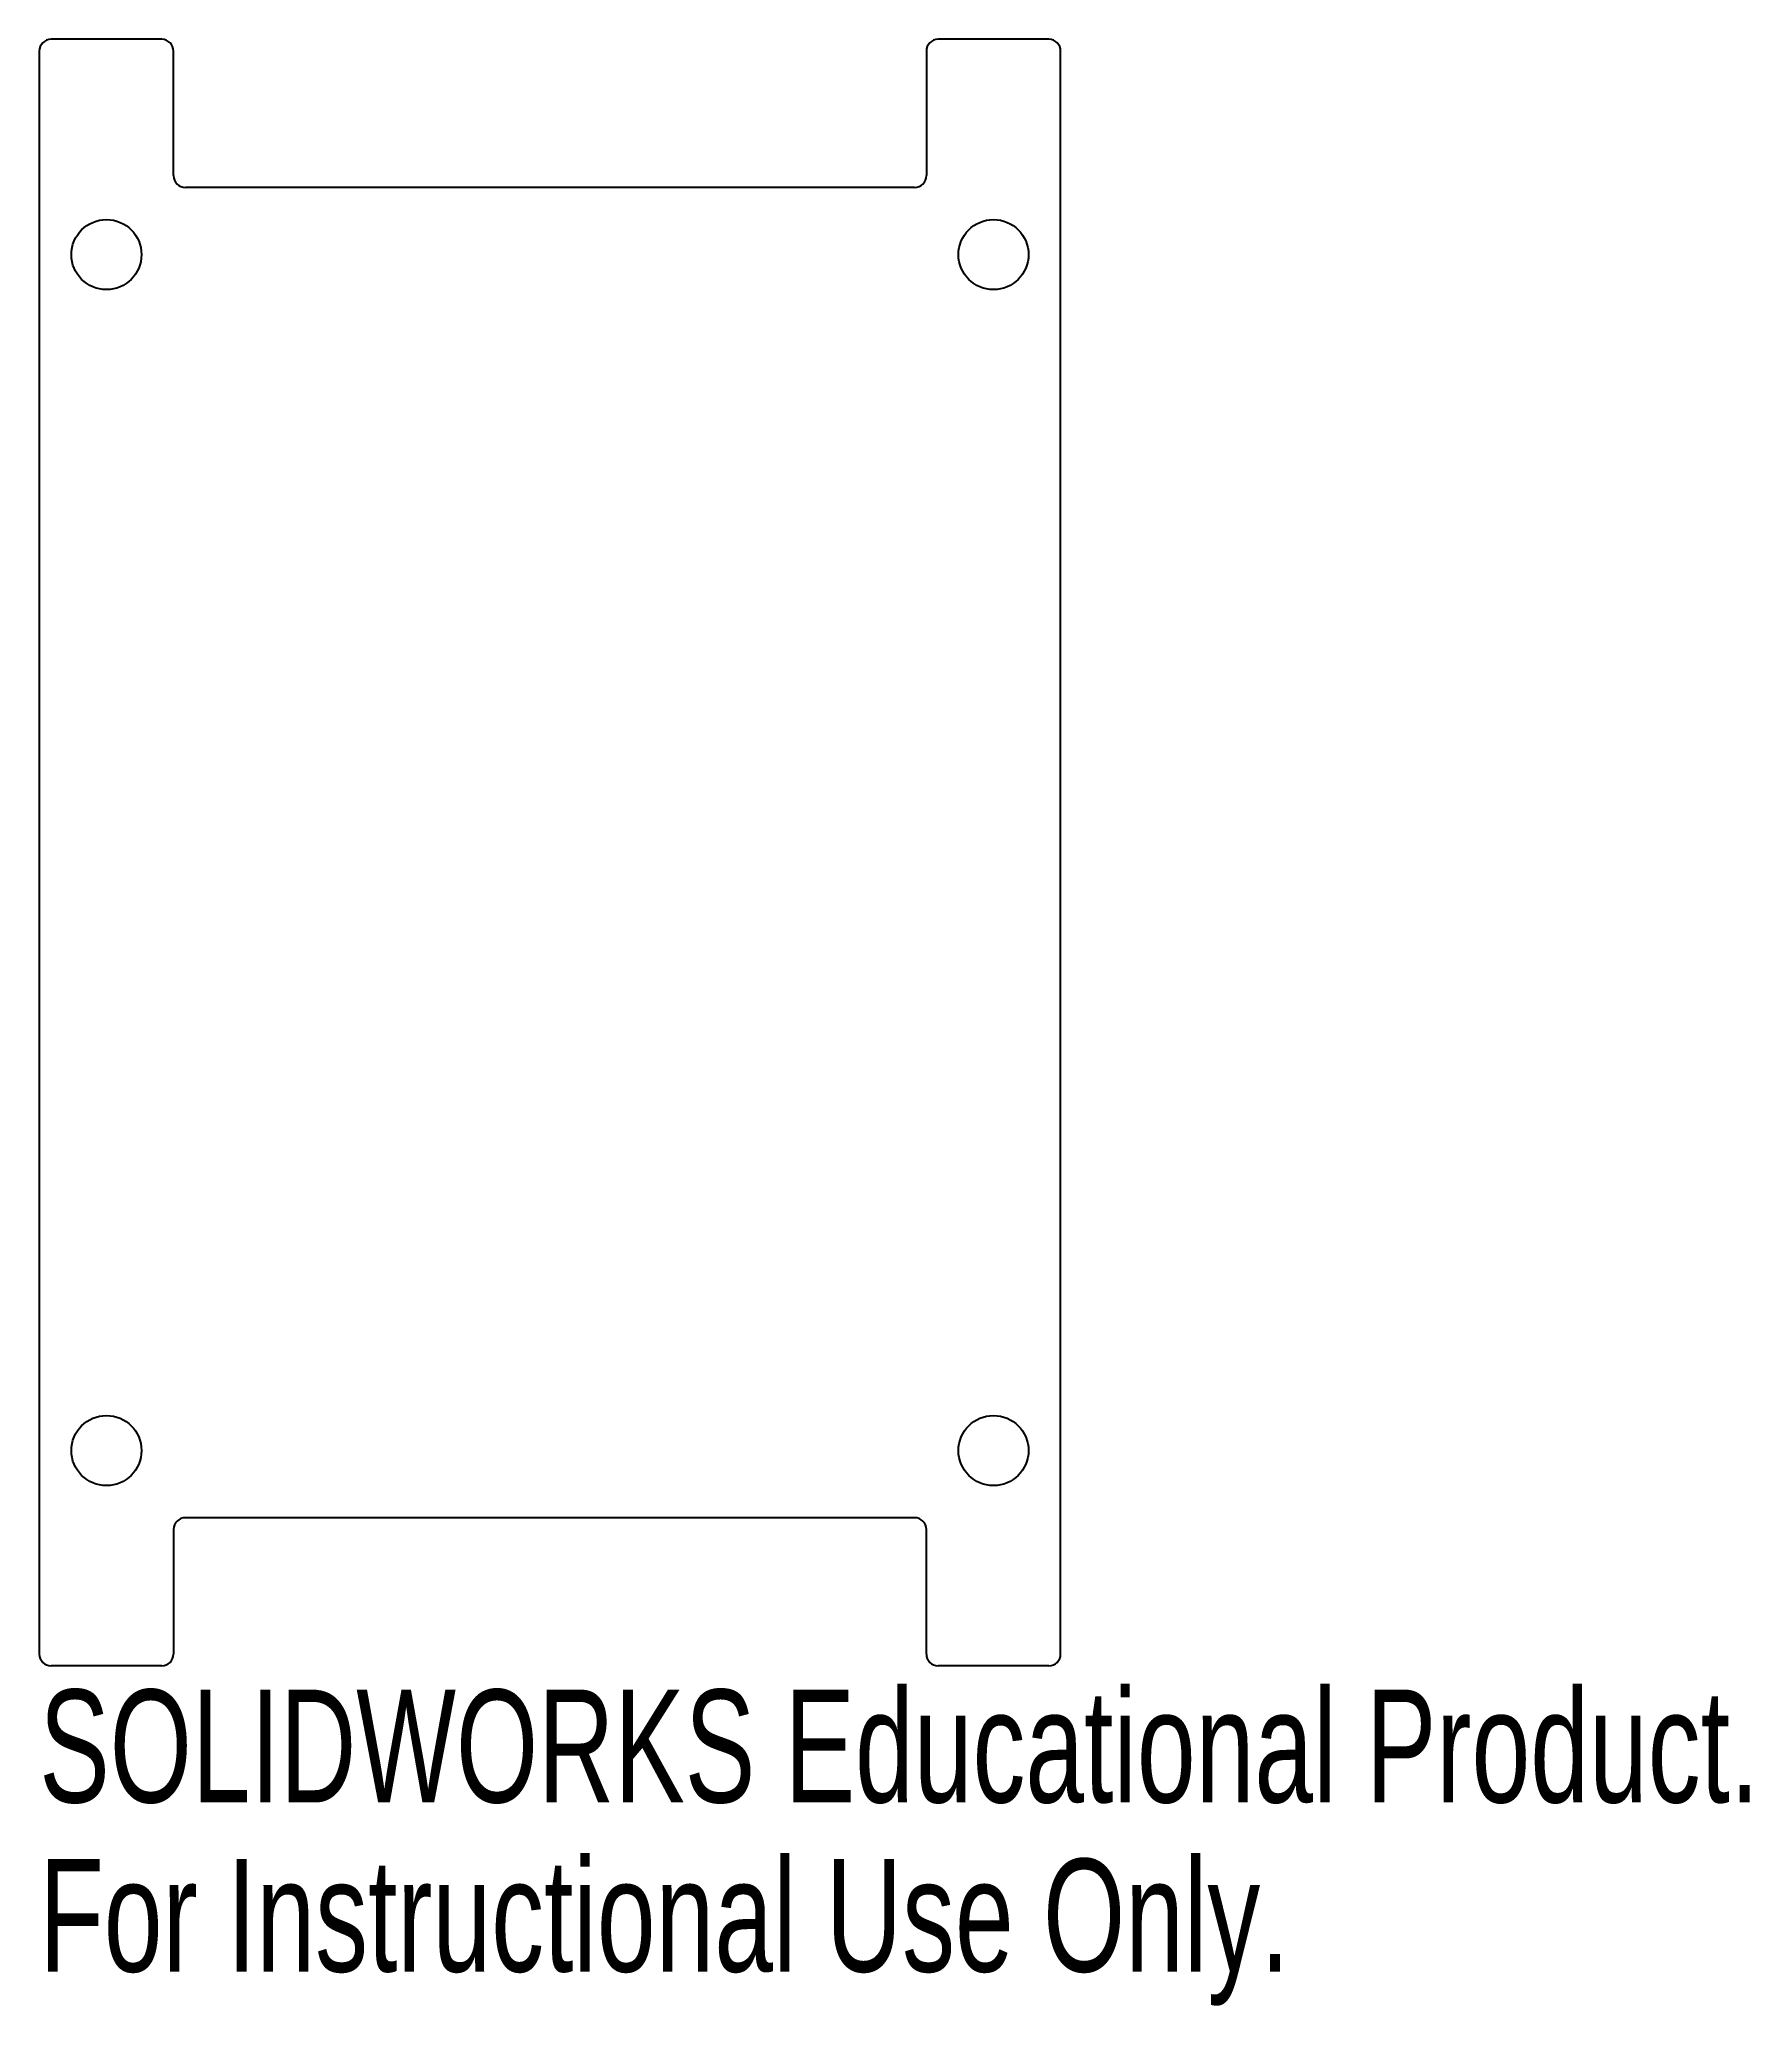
# Model space of a CAD drawing. Header units: inches. Extents: x -8.28 to -5.39, y 2.38 to 5.69.
import ezdxf

# ---------------------------------------------------------------- set-up
doc = ezdxf.new("R2010")
doc.units = ezdxf.units.IN
doc.header["$MEASUREMENT"] = 0
doc.styles.add('SLDTEXTSTYLE0', font='TXT', dxfattribs={"width": 0.7})

msp = doc.modelspace()

# ---------------------------------------------------------------- linework, layer by layer
at = {"color": 7, "linetype": 'Continuous', "lineweight": 25}
for p, q in [((-8.278, 5.6734), (-8.278, 2.9693)), ((-8.0716, 5.6934), (-8.258, 5.6934)), ((-8.0516, 5.4634), (-8.0516, 5.6734)), ((-6.7819, 5.6734), (-6.7819, 5.4634)), ((-6.5755, 5.6934), (-6.7619, 5.6934)), ((-6.5555, 2.9693), (-6.5555, 5.6734)), ((-6.8019, 5.4434), (-8.0316, 5.4434)), ((-6.8019, 3.1993), (-8.0316, 3.1993)), ((-8.0516, 3.1793), (-8.0516, 2.9693)), ((-6.7819, 2.9693), (-6.7819, 3.1793)), ((-8.0716, 2.9493), (-8.258, 2.9493)), ((-6.5755, 2.9493), (-6.7619, 2.9493))]:
    msp.add_line(p, q, dxfattribs=at)
for centre in [(-8.1648, 5.3302), (-6.6687, 5.3302), (-8.1648, 3.3125), (-6.6687, 3.3125)]:
    msp.add_circle(centre, 0.0591, dxfattribs=at)
for centre, start, end in [((-8.258, 5.6734), 90, 180), ((-8.0716, 5.6734), 0, 90), ((-6.7619, 5.6734), 90, 180), ((-6.5755, 5.6734), 0, 90), ((-8.0316, 5.4634), 180, 270), ((-6.8019, 5.4634), 270, 0), ((-8.0316, 3.1793), 90, 180), ((-6.8019, 3.1793), 0, 90), ((-8.258, 2.9693), 180, 270), ((-8.0716, 2.9693), 270, 0), ((-6.7619, 2.9693), 180, 270), ((-6.5755, 2.9693), 270, 0)]:
    msp.add_arc(centre, 0.02, start, end, dxfattribs=at)

# ---------------------------------------------------------------- texts
at = {"color": 7, "linetype": 'Continuous', "char_height": 0.1903, "attachment_point": 1, "style": 'SLDTEXTSTYLE0'}
for s, insert in [('SOLIDWORKS Educational Product.', (-8.278, 2.9092)), ('For Instructional Use Only.', (-8.278, 2.6237))]:
    msp.add_mtext(s, dxfattribs=dict(at, insert=insert))

doc.saveas('drawing.dxf')
